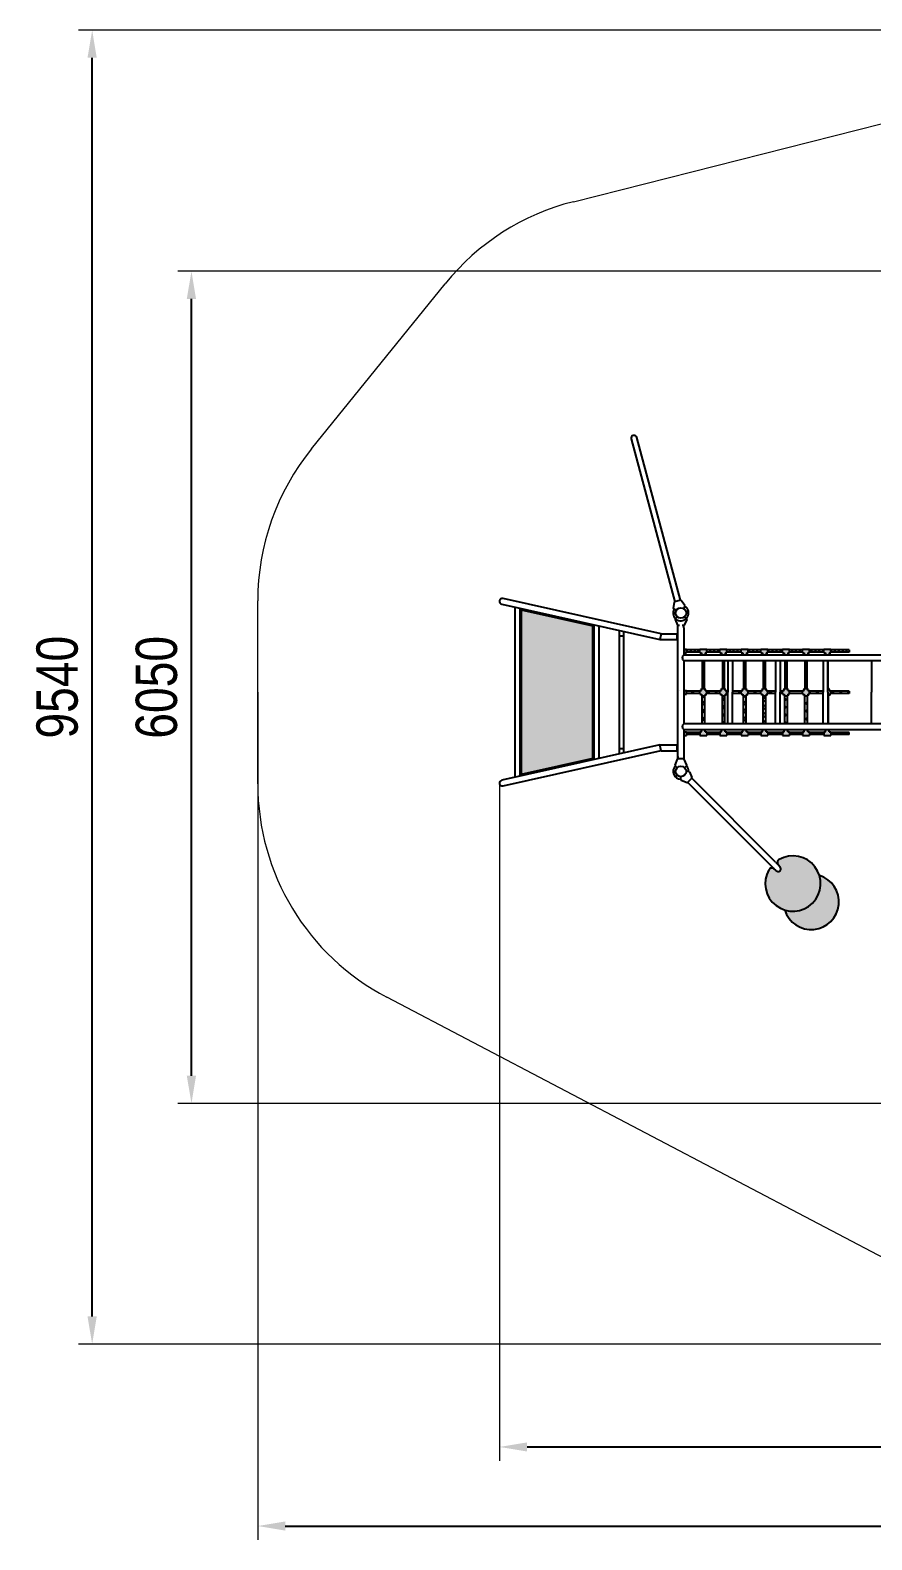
# Model space of a CAD drawing. Header units: millimetres. Extents: x -7566 to 6301, y -5860 to 5098.
# Drawn here: x -7566 to -1455, y -5860 to 5098 of the extents above; entities that cross this region are included whole.
import ezdxf

# ---------------------------------------------------------------- set-up
doc = ezdxf.new("R2010")
doc.units = ezdxf.units.MM
for name, color, linetype in [('DIKOM_ЗОНА', 80, 'Continuous'), ('DIKOM_ОБЪЕКТ', 7, 'Continuous'), ('DIKOM_РАЗМЕР_ЗОНА', 7, 'Continuous'), ('DIKOM_РАЗМЕР_ОБЪЕКТА', 7, 'Continuous')]:
    doc.layers.add(name, color=color, linetype=linetype)
doc.styles.add('style1', font='arial.ttf', dxfattribs={"width": 0.8})
doc.dimstyles.new('1-50', dxfattribs={"dimtxt": 300, "dimasz": 200, "dimexe": 100, "dimexo": 0, "dimgap": 100, "dimtad": 1, "dimdec": 0, "dimtxsty": 'style1', "dimcen": 0, "dimclrd": 7, "dimclre": 7, "dimadec": 1, "dimazin": 2, "dimtfac": 1, "dimtdec": 0, "dimtmove": 0, "dimatfit": 3, "dimfxl": 0, "dimlwd": 25, "dimlwe": 18, "dimarcsym": 0})

# ---------------------------------------------------------------- blocks, each defined once
blk = doc.blocks.new('*D0')
at = {"layer": 'Defpoints', "color": 0, "transparency": 16777216}
for p in [(-5914, 292), (6301, 1), (6301, -5760)]:
    blk.add_point(p, dxfattribs=at)
at = {"layer": 'DIKOM_РАЗМЕР_ЗОНА', "color": 7, "lineweight": 18, "transparency": 16777216}
for p, q in [((-5914, 292), (-5914, -5860)), ((6301, 1), (6301, -5860))]:
    blk.add_line(p, q, dxfattribs=at)
at = {"layer": 'DIKOM_РАЗМЕР_ЗОНА', "color": 7, "lineweight": 25, "transparency": 16777216}
blk.add_line((-5714, -5760), (6101, -5760), dxfattribs=at)
at = {"layer": 'DIKOM_РАЗМЕР_ЗОНА', "color": 7, "transparency": 16777216}
for points in [[(-5714, -5727), (-5714, -5793), (-5914, -5760)], [(6101, -5727), (6101, -5793), (6301, -5760)]]:
    blk.add_solid(points, dxfattribs=at)
at = {"layer": 'DIKOM_РАЗМЕР_ЗОНА', "color": 0, "transparency": 16777216, "insert": (193, -5507), "char_height": 300, "attachment_point": 5, "style": 'style1'}
blk.add_mtext('12215', dxfattribs=at)
blk = doc.blocks.new('*D1')
at = {"layer": 'Defpoints', "color": 0, "transparency": 16777216}
for p in [(-7116, 5098), (1509, 5098), (330, -4439)]:
    blk.add_point(p, dxfattribs=at)
at = {"layer": 'DIKOM_РАЗМЕР_ЗОНА', "color": 7, "lineweight": 18, "transparency": 16777216}
for p, q in [((1509, 5098), (-7216, 5098)), ((330, -4439), (-7216, -4439))]:
    blk.add_line(p, q, dxfattribs=at)
at = {"layer": 'DIKOM_РАЗМЕР_ЗОНА', "color": 7, "lineweight": 25, "transparency": 16777216}
blk.add_line((-7116, -4239), (-7116, 4898), dxfattribs=at)
at = {"layer": 'DIKOM_РАЗМЕР_ЗОНА', "color": 7, "transparency": 16777216}
for points in [[(-7150, 4898), (-7083, 4898), (-7116, 5098)], [(-7150, -4239), (-7083, -4239), (-7116, -4439)]]:
    blk.add_solid(points, dxfattribs=at)
at = {"layer": 'DIKOM_РАЗМЕР_ЗОНА', "color": 0, "transparency": 16777216, "insert": (-7369, 329), "char_height": 300, "attachment_point": 5, "rotation": 90, "style": 'style1'}
blk.add_mtext('9540', dxfattribs=at)
blk = doc.blocks.new('*D2')
at = {"layer": 'Defpoints', "color": 0, "transparency": 16777216}
for p in [(4551, 25), (-4158, -372), (4551, -5186)]:
    blk.add_point(p, dxfattribs=at)
at = {"layer": 'DIKOM_РАЗМЕР_ОБЪЕКТА', "color": 7, "lineweight": 18, "transparency": 16777216}
for p, q in [((4551, 25), (4551, -5286)), ((-4158, -372), (-4158, -5286))]:
    blk.add_line(p, q, dxfattribs=at)
at = {"layer": 'DIKOM_РАЗМЕР_ОБЪЕКТА', "color": 7, "lineweight": 25, "transparency": 16777216}
blk.add_line((-3958, -5186), (4351, -5186), dxfattribs=at)
at = {"layer": 'DIKOM_РАЗМЕР_ОБЪЕКТА', "color": 7, "transparency": 16777216}
for points in [[(-3958, -5153), (-3958, -5219), (-4158, -5186)], [(4351, -5153), (4351, -5219), (4551, -5186)]]:
    blk.add_solid(points, dxfattribs=at)
at = {"layer": 'DIKOM_РАЗМЕР_ОБЪЕКТА', "color": 0, "transparency": 16777216, "insert": (197, -4933), "char_height": 300, "attachment_point": 5, "style": 'style1'}
blk.add_mtext('8720', dxfattribs=at)
blk = doc.blocks.new('*D3')
at = {"layer": 'Defpoints', "color": 0, "transparency": 16777216}
for p in [(-6395, 3348), (1515, 3348), (271, -2692)]:
    blk.add_point(p, dxfattribs=at)
at = {"layer": 'DIKOM_РАЗМЕР_ОБЪЕКТА', "color": 7, "lineweight": 18, "transparency": 16777216}
for p, q in [((1515, 3348), (-6495, 3348)), ((271, -2692), (-6495, -2692))]:
    blk.add_line(p, q, dxfattribs=at)
at = {"layer": 'DIKOM_РАЗМЕР_ОБЪЕКТА', "color": 7, "lineweight": 25, "transparency": 16777216}
blk.add_line((-6395, -2492), (-6395, 3148), dxfattribs=at)
at = {"layer": 'DIKOM_РАЗМЕР_ОБЪЕКТА', "color": 7, "transparency": 16777216}
for points in [[(-6429, 3148), (-6362, 3148), (-6395, 3348)], [(-6429, -2492), (-6362, -2492), (-6395, -2692)]]:
    blk.add_solid(points, dxfattribs=at)
at = {"layer": 'DIKOM_РАЗМЕР_ОБЪЕКТА', "color": 0, "transparency": 16777216, "insert": (-6648, 328), "char_height": 300, "attachment_point": 5, "rotation": 90, "style": 'style1'}
blk.add_mtext('6050', dxfattribs=at)

msp = doc.modelspace()

# ---------------------------------------------------------------- hatches: boundary and pattern name
at = {"layer": 'DIKOM_ОБЪЕКТ'}
msp.add_hatch(color=256, dxfattribs=at).paths.add_polyline_path([(-3999.9, -305), (-3481.6, -189.2), (-3481.6, 774), (-3999.9, 889.7)])
h = msp.add_hatch(color=256, dxfattribs=at)
h.paths.add_polyline_path([(-2799.8, 584.4), (-2799.8, 605.4), (-2820.1, 605.4), (-2820.1, 579.4), (-2799.8, 579.4)])
h.paths.add_polyline_path([(-2665.4, 579.4), (-2653.4, 579.4), (-2653.4, 605.4), (-2665.4, 605.4), (-2691.4, 605.4), (-2703.4, 605.4), (-2703.4, 579.4), (-2691.4, 579.4), (-2691.4, 563.4), (-2665.4, 563.4)])
h.paths.add_polyline_path([(-2519.1, 605.4), (-2545.1, 605.4), (-2557.1, 605.4), (-2557.1, 579.4), (-2545.1, 579.4), (-2545.1, 563.4), (-2519.1, 563.4), (-2519.1, 579.4), (-2507.1, 579.4), (-2507.1, 605.4)])
h.paths.add_polyline_path([(-2403.4, 579.4), (-2391.4, 579.4), (-2391.4, 563.4), (-2365.4, 563.4), (-2365.4, 579.4), (-2353.4, 579.4), (-2353.4, 605.4), (-2365.4, 605.4), (-2391.4, 605.4), (-2403.4, 605.4)])
h.paths.add_polyline_path([(-2222.4, 605.4), (-2248.4, 605.4), (-2260.4, 605.4), (-2260.4, 579.4), (-2248.4, 579.4), (-2248.4, 563.4), (-2222.4, 563.4), (-2222.4, 579.4), (-2210.4, 579.4), (-2210.4, 605.4)])
h.paths.add_polyline_path([(-2065.4, 579.4), (-2053.4, 579.4), (-2053.4, 605.4), (-2065.4, 605.4), (-2091.4, 605.4), (-2103.4, 605.4), (-2103.4, 579.4), (-2091.4, 579.4), (-2091.4, 563.4), (-2065.4, 563.4)])
h.paths.add_polyline_path([(-1920.1, 579.4), (-1908.1, 579.4), (-1908.1, 605.4), (-1920.1, 605.4), (-1946.1, 605.4), (-1958.1, 605.4), (-1958.1, 579.4), (-1946.1, 579.4), (-1946.1, 563.4), (-1920.1, 563.4)])
h.paths.add_polyline_path([(-1765.4, 605.4), (-1791.4, 605.4), (-1803.4, 605.4), (-1803.4, 579.4), (-1791.4, 579.4), (-1791.4, 563.4), (-1765.4, 563.4), (-1765.4, 579.4), (-1753.4, 579.4), (-1753.4, 605.4)])
h.paths.add_polyline_path([(-1753.4, 305.4), (-1765.4, 305.4), (-1765.4, 319.4), (-1773.3, 319.4), (-1773.3, 292.4), (-1773.3, 265.4), (-1765.4, 265.4), (-1765.4, 279.4), (-1753.4, 279.4)])
h.paths.add_polyline_path([(-1946.1, 305.4), (-1958.1, 305.4), (-1958.1, 279.4), (-1946.1, 279.4), (-1946.1, 265.4), (-1920.1, 265.4), (-1920.1, 279.4), (-1908.1, 279.4), (-1908.1, 305.4), (-1920.1, 305.4), (-1920.1, 319.4), (-1946.1, 319.4)])
h.paths.add_polyline_path([(-2091.4, 319.4), (-2091.4, 305.4), (-2103.4, 305.4), (-2103.4, 279.4), (-2091.4, 279.4), (-2091.4, 265.4), (-2065.4, 265.4), (-2065.4, 279.4), (-2053.4, 279.4), (-2053.4, 305.4), (-2065.4, 305.4), (-2065.4, 319.4)])
h.paths.add_polyline_path([(-2222.4, 305.4), (-2222.4, 319.4), (-2248.4, 319.4), (-2248.4, 305.4), (-2260.4, 305.4), (-2260.4, 279.4), (-2248.4, 279.4), (-2248.4, 265.4), (-2222.4, 265.4), (-2222.4, 279.4), (-2210.4, 279.4), (-2210.4, 305.4)])
h.paths.add_polyline_path([(-2365.4, 305.4), (-2365.4, 319.4), (-2391.4, 319.4), (-2391.4, 305.4), (-2403.4, 305.4), (-2403.4, 279.4), (-2391.4, 279.4), (-2391.4, 265.4), (-2365.4, 265.4), (-2365.4, 279.4), (-2353.4, 279.4), (-2353.4, 305.4)])
h.paths.add_polyline_path([(-2545.1, 305.4), (-2557.1, 305.4), (-2557.1, 279.4), (-2545.1, 279.4), (-2545.1, 265.4), (-2519.1, 265.4), (-2519.1, 279.4), (-2507.1, 279.4), (-2507.1, 305.4), (-2519.1, 305.4), (-2519.1, 319.4), (-2545.1, 319.4)])
h.paths.add_polyline_path([(-2691.4, 305.4), (-2703.4, 305.4), (-2703.4, 279.4), (-2691.4, 279.4), (-2691.4, 265.4), (-2665.4, 265.4), (-2665.4, 279.4), (-2653.4, 279.4), (-2653.4, 305.4), (-2665.4, 305.4), (-2665.4, 319.4), (-2691.4, 319.4)])
h.paths.add_polyline_path([(-2799.8, 305.4), (-2820.1, 305.4), (-2820.1, 279.4), (-2799.8, 279.4)])
h.paths.add_polyline_path([(-2820.1, 5.4), (-2820.1, -20.6), (-2799.8, -20.6), (-2799.8, 5.4)])
h.paths.add_polyline_path([(-2691.4, 5.4), (-2703.4, 5.4), (-2703.4, -20.6), (-2691.4, -20.6), (-2665.4, -20.6), (-2653.4, -20.6), (-2653.4, 5.4), (-2665.4, 5.4), (-2665.4, 21.4), (-2691.4, 21.4)])
h.paths.add_polyline_path([(-2545.1, -20.6), (-2519.1, -20.6), (-2507.1, -20.6), (-2507.1, 5.4), (-2519.1, 5.4), (-2519.1, 21.4), (-2545.1, 21.4), (-2545.1, 5.4), (-2557.1, 5.4), (-2557.1, -20.6)])
h.paths.add_polyline_path([(-2391.4, -20.6), (-2365.4, -20.6), (-2353.4, -20.6), (-2353.4, 5.4), (-2365.4, 5.4), (-2365.4, 21.4), (-2391.4, 21.4), (-2391.4, 5.4), (-2403.4, 5.4), (-2403.4, -20.6)])
h.paths.add_polyline_path([(-2248.4, 21.4), (-2248.4, 5.4), (-2260.4, 5.4), (-2260.4, -20.6), (-2248.4, -20.6), (-2222.4, -20.6), (-2210.4, -20.6), (-2210.4, 5.4), (-2222.4, 5.4), (-2222.4, 21.4)])
h.paths.add_polyline_path([(-2065.4, 5.4), (-2065.4, 21.4), (-2091.4, 21.4), (-2091.4, 5.4), (-2103.4, 5.4), (-2103.4, -20.6), (-2091.4, -20.6), (-2065.4, -20.6), (-2053.4, -20.6), (-2053.4, 5.4)])
h.paths.add_polyline_path([(-1946.1, -20.6), (-1920.1, -20.6), (-1908.1, -20.6), (-1908.1, 5.4), (-1920.1, 5.4), (-1920.1, 21.4), (-1946.1, 21.4), (-1946.1, 5.4), (-1958.1, 5.4), (-1958.1, -20.6)])
h.paths.add_polyline_path([(-1765.4, 5.4), (-1765.4, 21.4), (-1791.4, 21.4), (-1791.4, 5.4), (-1803.4, 5.4), (-1803.4, -20.6), (-1791.4, -20.6), (-1765.4, -20.6), (-1753.4, -20.6), (-1753.4, 5.4)])
h = msp.add_hatch(dxfattribs=at)
h.set_pattern_fill('', color=256, scale=20, angle=45, style=0, pattern_type=0)
h.set_pattern_definition([(45, (-8496.904, -6010.52), (-28.28427, 28.28427), []), (135, (-8496.904, -6010.52), (-28.28427, -28.28427), [])])
h.paths.add_polyline_path([(-2799.8, 584.4), (-2703.4, 584.4), (-2703.4, 600.4), (-2799.8, 600.4)])
h.paths.add_polyline_path([(-2653.4, 584.4), (-2557.1, 584.4), (-2557.1, 600.4), (-2653.4, 600.4)])
h.paths.add_polyline_path([(-2507.1, 584.4), (-2403.4, 584.4), (-2403.4, 600.4), (-2507.1, 600.4)])
h.paths.add_polyline_path([(-2353.4, 584.4), (-2260.4, 584.4), (-2260.4, 600.4), (-2353.4, 600.4)])
h.paths.add_polyline_path([(-2103.4, 600.4), (-2210.4, 600.4), (-2210.4, 584.4), (-2103.4, 584.4)])
h.paths.add_polyline_path([(-2053.4, 584.4), (-1958.1, 584.4), (-1958.1, 600.4), (-2053.4, 600.4)])
h.paths.add_polyline_path([(-1803.4, 600.4), (-1908.1, 600.4), (-1908.1, 584.4), (-1803.4, 584.4)])
h.paths.add_polyline_path([(-1620.1, 600.4), (-1753.4, 600.4), (-1753.4, 584.4), (-1620.1, 584.4)])
h.paths.add_polyline_path([(-1925.1, 319.4), (-1925.1, 521.4), (-1941.1, 521.4), (-1941.1, 319.4)])
h.paths.add_polyline_path([(-1941.1, 265.4), (-1941.1, 63.4), (-1925.1, 63.4), (-1925.1, 265.4)])
h.paths.add_polyline_path([(-1908.1, 284.4), (-1806.8, 284.4), (-1806.8, 292.4), (-1806.8, 300.4), (-1908.1, 300.4)])
h.paths.add_polyline_path([(-1753.4, 284.4), (-1620.1, 284.4), (-1620.1, 300.4), (-1753.4, 300.4)])
h.paths.add_polyline_path([(-1803.4, 0.4), (-1908.1, 0.4), (-1908.1, -15.6), (-1803.4, -15.6)])
h.paths.add_polyline_path([(-1620.1, 0.4), (-1753.4, 0.4), (-1753.4, -15.6), (-1620.1, -15.6)])
h.paths.add_polyline_path([(-2053.4, -15.6), (-1958.1, -15.6), (-1958.1, 0.4), (-2053.4, 0.4)])
h.paths.add_polyline_path([(-2210.4, -15.6), (-2103.4, -15.6), (-2103.4, 0.4), (-2210.4, 0.4)])
h.paths.add_polyline_path([(-2070.4, 63.4), (-2070.4, 265.4), (-2086.4, 265.4), (-2086.4, 63.4)])
h.paths.add_polyline_path([(-2227.4, 63.4), (-2227.4, 265.4), (-2243.4, 265.4), (-2243.4, 63.4)])
h.paths.add_polyline_path([(-2353.4, -15.6), (-2260.4, -15.6), (-2260.4, 0.4), (-2353.4, 0.4)])
h.paths.add_polyline_path([(-2260.4, 300.4), (-2353.4, 300.4), (-2353.4, 284.4), (-2260.4, 284.4)])
h.paths.add_polyline_path([(-2210.4, 284.4), (-2154.5, 284.4), (-2154.5, 292.4), (-2154.5, 300.4), (-2210.4, 300.4)])
h.paths.add_polyline_path([(-2103.4, 300.4), (-2121, 300.4), (-2121, 292.4), (-2121, 284.4), (-2103.4, 284.4)])
h.paths.add_polyline_path([(-2070.4, 319.4), (-2070.4, 521.4), (-2086.4, 521.4), (-2086.4, 319.4)])
h.paths.add_polyline_path([(-2227.4, 319.4), (-2227.4, 521.4), (-2243.4, 521.4), (-2243.4, 319.4)])
h.paths.add_polyline_path([(-2386.4, 521.4), (-2386.4, 319.4), (-2370.4, 319.4), (-2370.4, 521.4)])
h.paths.add_polyline_path([(-2370.4, 63.4), (-2370.4, 265.4), (-2386.4, 265.4), (-2386.4, 63.4)])
h.paths.add_polyline_path([(-2540.1, 265.4), (-2540.1, 63.4), (-2524.1, 63.4), (-2524.1, 265.4)])
h.paths.add_polyline_path([(-2524.1, 319.4), (-2524.1, 521.4), (-2540.1, 521.4), (-2540.1, 319.4)])
h.paths.add_polyline_path([(-2403.4, 300.4), (-2466.4, 300.4), (-2466.4, 292.4), (-2466.4, 284.4), (-2403.4, 284.4)])
h.paths.add_polyline_path([(-2653.4, 284.4), (-2557.1, 284.4), (-2557.1, 300.4), (-2653.4, 300.4)])
h.paths.add_polyline_path([(-2686.4, 521.4), (-2686.4, 319.4), (-2670.4, 319.4), (-2670.4, 521.4)])
h.paths.add_polyline_path([(-2703.4, 300.4), (-2799.8, 300.4), (-2799.8, 284.4), (-2703.4, 284.4)])
h.paths.add_polyline_path([(-2703.4, 0.4), (-2799.8, 0.4), (-2799.8, -15.6), (-2703.4, -15.6)])
h.paths.add_polyline_path([(-2686.4, 265.4), (-2686.4, 63.4), (-2670.4, 63.4), (-2670.4, 265.4)])
h.paths.add_polyline_path([(-2557.1, 0.4), (-2653.4, 0.4), (-2653.4, -15.6), (-2557.1, -15.6)])
h.paths.add_polyline_path([(-2507.1, -15.6), (-2403.4, -15.6), (-2403.4, 0.4), (-2507.1, 0.4)])
h = msp.add_hatch(color=256, dxfattribs=at)
h.paths.add_polyline_path([(-1835.2, -1037), (-1841.2, -1020.1), (-1848.8, -1003.8), (-1857.7, -988.3), (-1868, -973.6), (-1879.5, -959.8), (-1892.3, -947.2), (-1906.1, -935.8), (-1920.9, -925.6), (-1936.5, -916.8), (-1952.8, -909.4), (-1969.8, -903.5), (-1987.2, -899.1), (-2004.9, -896.3), (-2022.8, -895.1), (-2040.7, -895.5), (-2058.6, -897.4), (-2076.1, -901), (-2093.3, -906.1), (-2110, -912.7), (-2126, -920.8), (-2127.7, -921.7), (-2132.7, -925.6), (-2136.7, -930.5), (-2139.2, -936.3), (-2140.2, -942.5), (-2139.7, -948.8), (-2137.6, -954.7), (-2134, -960), (-2132.9, -961.1), (-2123.9, -970.1), (-2123.9, -970.1), (-2119.6, -975.4), (-2116.6, -981.4), (-2115, -987.6), (-2115.1, -993.6), (-2116.7, -999), (-2119.8, -1003.5), (-2124.2, -1006.8), (-2129.6, -1008.6), (-2135.6, -1008.8), (-2141.7, -1007.4), (-2147.7, -1004.5), (-2153.1, -1000.3), (-2153.5, -999.9), (-2162.6, -990.8), (-2167.6, -986.9), (-2173.4, -984.4), (-2179.7, -983.5), (-2185.9, -984.1), (-2191.9, -986.3), (-2197.1, -989.9), (-2201.2, -994.7), (-2202, -996), (-2210.2, -1012), (-2217, -1028.6), (-2222.3, -1045.7), (-2226, -1063.3), (-2228.2, -1081.1), (-2228.7, -1099), (-2227.7, -1116.9), (-2225, -1134.7), (-2220.8, -1152.1), (-2215.1, -1169.1), (-2207.8, -1185.5), (-2199.2, -1201.2), (-2189.1, -1216.1), (-2177.8, -1230), (-2165.3, -1242.9), (-2151.7, -1254.6), (-2137.1, -1265), (-2121.7, -1274.1), (-2105.4, -1281.8), (-2088.6, -1288), (-2071.3, -1292.7), (-2053.6, -1295.8), (-2035.8, -1297.3), (-2017.8, -1297.2), (-2000, -1295.6), (-1982.3, -1292.3), (-1965, -1287.5), (-1948.2, -1281.2), (-1932.1, -1273.4), (-1916.7, -1264.2), (-1902.2, -1253.7), (-1888.6, -1241.9), (-1876.2, -1228.9), (-1865, -1214.9), (-1855.1, -1200), (-1846.5, -1184.2), (-1839.4, -1167.8), (-1833.8, -1150.7), (-1829.7, -1133.3), (-1827.2, -1115.5), (-1826.3, -1097.6), (-1826.9, -1079.7), (-1829.2, -1061.9), (-1833.1, -1044.3)])
h.paths.add_polyline_path([(-1835.2, -1037), (-1830.7, -1054.3), (-1827.7, -1072), (-1826.4, -1089.9), (-1826.6, -1107.9), (-1828.4, -1125.7), (-1831.8, -1143.3), (-1836.8, -1160.6), (-1843.3, -1177.3), (-1851.2, -1193.4), (-1860.6, -1208.7), (-1871.3, -1223.1), (-1883.2, -1236.5), (-1896.3, -1248.8), (-1910.4, -1259.9), (-1925.4, -1269.7), (-1941.2, -1278.1), (-1957.8, -1285), (-1974.9, -1290.5), (-1992.4, -1294.4), (-2010.2, -1296.7), (-2028.1, -1297.5), (-2046, -1296.6), (-2063.8, -1294.2), (-2081.3, -1290.2), (-2086.8, -1288.6), (-2080.7, -1305.4), (-2073.2, -1321.7), (-2064.3, -1337.3), (-2054, -1352), (-2042.4, -1365.7), (-2029.7, -1378.3), (-2015.9, -1389.8), (-2001.1, -1399.9), (-1985.5, -1408.8), (-1969.1, -1416.2), (-1952.2, -1422.1), (-1934.8, -1426.4), (-1917.1, -1429.2), (-1899.2, -1430.5), (-1881.2, -1430.1), (-1863.4, -1428.1), (-1845.8, -1424.6), (-1828.6, -1419.4), (-1811.9, -1412.8), (-1795.9, -1404.7), (-1780.7, -1395.3), (-1766.4, -1384.5), (-1753, -1372.5), (-1740.9, -1359.3), (-1729.9, -1345.1), (-1720.2, -1330), (-1712, -1314.1), (-1705.1, -1297.5), (-1699.8, -1280.3), (-1696, -1262.8), (-1693.8, -1245), (-1693.2, -1227.1), (-1694.2, -1209.2), (-1696.8, -1191.4), (-1701, -1174), (-1706.7, -1157), (-1713.9, -1140.5), (-1722.5, -1124.8), (-1732.5, -1109.9), (-1743.7, -1095.9), (-1756.2, -1083), (-1769.8, -1071.3), (-1784.4, -1060.8), (-1799.8, -1051.7), (-1816, -1044), (-1832.8, -1037.7)])

# ---------------------------------------------------------------- linework, layer by layer
at = {"layer": 'DIKOM_ЗОНА', "color": 3, "lineweight": 15}
for p, q in [((-3621.8, 3853.1), (1085.4, 5044.6)), ((-5524, 2058.2), (-4552.4, 3258)), ((-5914, -372.1), (-5914, 956.8)), ((-558.3, -4240.6), (-4977.2, -1921.7))]:
    msp.add_line(p, q, dxfattribs=at)
for centre, start, end in [((-3192.4, 2156.6), 104.20368, 140.99885), ((-4164, 956.8), 140.99885, 180), ((-4164, -372.1), 180, 242.31092)]:
    msp.add_arc(centre, 1750, start, end, dxfattribs=at)
at = {"layer": 'DIKOM_ОБЪЕКТ'}
for p, q in [((-3201.4, 2130.9), (-2884.9, 949.8)), ((-2844.4, 960.7), (-3160.8, 2141.8)), ((-4141.8, 931.7), (-2994.2, 675.3)), ((-2985, 716.3), (-4132.6, 972.6)), ((-4043.4, -325), (-4043.4, 909.7)), ((-4009.9, 902.2), (-4009.9, -317.5)), ((-3999.9, 889.7), (-3999.9, -305)), ((-3999.9, 889.7), (-3481.6, 774)), ((-2893.9, 900.7), (-2888.2, 946.4)), ((-2892, 896.7), (-2874, 886.4)), ((-2844.1, 960.8), (-2885.2, 949.7)), ((-2812, 922.6), (-2839.8, 959.3)), ((-2811.7, 918.2), (-2822.1, 900.3)), ((-2786.5, 882), (-2804.4, 877.2)), ((-3481.6, -189.2), (-3481.6, 774)), ((-3471.6, -197.2), (-3471.6, 782)), ((-3438.1, 774.5), (-3438.1, -189.8)), ((-2879.1, 867.4), (-2897.6, 867.4)), ((-2883.6, 821.5), (-2866.2, 778.9)), ((-2882.7, 825.9), (-2868, 840.5)), ((-2851.1, 776.4), (-2862.5, 776.4)), ((-2862.1, -191.7), (-2862.1, 776.4)), ((-2819.9, 776.3), (-2831.1, 776.4)), ((-2820.1, 759.4), (-2820.1, 776.3)), ((-2798.7, 821.4), (-2816.2, 778.8)), ((-2799.6, 825.8), (-2814.3, 840.5)), ((-2784.6, 867.3), (-2803.1, 867.3)), ((-3288.5, 741.1), (-3288.5, -156.4)), ((-3288.5, 702.9), (-3255, 702.9)), ((-3255, -148.9), (-3255, 733.6)), ((-2984.9, 716.8), (-2994.3, 674.8)), ((-2994.3, 674.8), (-2867.1, 674.8)), ((-2984.9, 716.8), (-2867.1, 716.8)), ((-2932.1, 716.8), (-2867.1, 716.8)), ((-2932.1, 674.8), (-2867.1, 674.8)), ((-2867.1, 716.8), (-2867.1, 674.8)), ((-2867.1, 712.6), (-2862.1, 712.6)), ((-2867.1, 679.1), (-2867.1, 712.6)), ((-2867.1, 679.1), (-2862.1, 679.1)), ((-2820.1, 759.4), (-2820.1, 563.4)), ((-2820.1, 605.4), (-2799.8, 605.4)), ((-2820.1, 579.4), (-2799.8, 579.4)), ((-2820.1, 563.4), (-1091.1, 563.4)), ((-2799.8, 579.4), (-2799.8, 605.4)), ((-2703.4, 600.4), (-2799.8, 600.4)), ((-2703.4, 584.4), (-2799.8, 584.4)), ((-2703.4, 579.4), (-2703.4, 605.4)), ((-2703.4, 605.4), (-2653.4, 605.4)), ((-2703.4, 579.4), (-2691.4, 579.4)), ((-2691.4, 605.4), (-2665.4, 605.4)), ((-2691.4, 579.4), (-2691.4, 563.4)), ((-2665.4, 579.4), (-2665.4, 563.4)), ((-2665.4, 579.4), (-2653.4, 579.4)), ((-2653.4, 579.4), (-2653.4, 605.4)), ((-2557.1, 600.4), (-2653.4, 600.4)), ((-2557.1, 584.4), (-2653.4, 584.4)), ((-2557.1, 579.4), (-2557.1, 605.4)), ((-2557.1, 605.4), (-2507.1, 605.4)), ((-2557.1, 579.4), (-2545.1, 579.4)), ((-2545.1, 605.4), (-2519.1, 605.4)), ((-2545.1, 579.4), (-2545.1, 563.4)), ((-2519.1, 579.4), (-2519.1, 563.4)), ((-2519.1, 579.4), (-2507.1, 579.4)), ((-2507.1, 579.4), (-2507.1, 605.4)), ((-2403.4, 600.4), (-2507.1, 600.4)), ((-2403.4, 584.4), (-2507.1, 584.4)), ((-2403.4, 579.4), (-2403.4, 605.4)), ((-2403.4, 605.4), (-2353.4, 605.4)), ((-2403.4, 579.4), (-2391.4, 579.4)), ((-2391.4, 605.4), (-2365.4, 605.4)), ((-2391.4, 579.4), (-2391.4, 563.4)), ((-2365.4, 579.4), (-2365.4, 563.4)), ((-2365.4, 579.4), (-2353.4, 579.4)), ((-2353.4, 579.4), (-2353.4, 605.4)), ((-2260.4, 600.4), (-2353.4, 600.4)), ((-2260.4, 584.4), (-2353.4, 584.4)), ((-2260.4, 579.4), (-2260.4, 605.4)), ((-2260.4, 605.4), (-2210.4, 605.4)), ((-2260.4, 579.4), (-2248.4, 579.4)), ((-2248.4, 605.4), (-2222.4, 605.4)), ((-2248.4, 579.4), (-2248.4, 563.4)), ((-2222.4, 579.4), (-2222.4, 563.4)), ((-2222.4, 579.4), (-2210.4, 579.4)), ((-2210.4, 579.4), (-2210.4, 605.4)), ((-2103.4, 600.4), (-2210.4, 600.4)), ((-2103.4, 584.4), (-2210.4, 584.4)), ((-2103.4, 579.4), (-2103.4, 605.4)), ((-2103.4, 605.4), (-2053.4, 605.4)), ((-2103.4, 579.4), (-2091.4, 579.4)), ((-2091.4, 605.4), (-2065.4, 605.4)), ((-2091.4, 579.4), (-2091.4, 563.4)), ((-2065.4, 579.4), (-2065.4, 563.4)), ((-2065.4, 579.4), (-2053.4, 579.4)), ((-2053.4, 579.4), (-2053.4, 605.4)), ((-1958.1, 600.4), (-2053.4, 600.4)), ((-1958.1, 584.4), (-2053.4, 584.4)), ((-1958.1, 579.4), (-1958.1, 605.4)), ((-1958.1, 605.4), (-1908.1, 605.4)), ((-1958.1, 579.4), (-1946.1, 579.4)), ((-1946.1, 605.4), (-1920.1, 605.4)), ((-1946.1, 579.4), (-1946.1, 563.4)), ((-1920.1, 579.4), (-1920.1, 563.4)), ((-1920.1, 579.4), (-1908.1, 579.4)), ((-1908.1, 579.4), (-1908.1, 605.4)), ((-1803.4, 600.4), (-1908.1, 600.4)), ((-1803.4, 584.4), (-1908.1, 584.4)), ((-1803.4, 579.4), (-1803.4, 605.4)), ((-1803.4, 605.4), (-1753.4, 605.4)), ((-1803.4, 579.4), (-1791.4, 579.4)), ((-1791.4, 605.4), (-1765.4, 605.4)), ((-1791.4, 579.4), (-1791.4, 563.4)), ((-1765.4, 579.4), (-1765.4, 563.4)), ((-1765.4, 579.4), (-1753.4, 579.4)), ((-1753.4, 579.4), (-1753.4, 605.4)), ((-1620.1, 600.4), (-1753.4, 600.4)), ((-1620.1, 584.4), (-1753.4, 584.4)), ((-1620.1, 600.4), (-1620.1, 584.4)), ((-1091.1, 521.4), (-2820.1, 521.4)), ((-2820.1, 521.4), (-2820.1, 63.4)), ((-2686.4, 521.4), (-2686.4, 319.4)), ((-2670.4, 319.4), (-2670.4, 521.4)), ((-2540.1, 521.4), (-2540.1, 319.4)), ((-2524.1, 319.4), (-2524.1, 521.4)), ((-2499.9, 521.4), (-2499.9, 292.4)), ((-2466.4, 521.4), (-2466.4, 292.4)), ((-2386.4, 521.4), (-2386.4, 319.4)), ((-2370.4, 319.4), (-2370.4, 521.4)), ((-2243.4, 521.4), (-2243.4, 319.4)), ((-2227.4, 319.4), (-2227.4, 521.4)), ((-2154.5, 521.4), (-2154.5, 292.4)), ((-2121, 521.4), (-2121, 292.4)), ((-2086.4, 521.4), (-2086.4, 319.4)), ((-2070.4, 319.4), (-2070.4, 521.4)), ((-1941.1, 521.4), (-1941.1, 319.4)), ((-1925.1, 319.4), (-1925.1, 521.4)), ((-1806.8, 521.4), (-1806.8, 292.4)), ((-1773.3, 292.4), (-1773.3, 521.4)), ((-1770.4, 319.4), (-1770.4, 521.4)), ((-1457.7, 521.4), (-1457.7, 292.4)), ((-2850.6, 305.4), (-2851.1, 305.4)), ((-2820.1, 305.4), (-2799.8, 305.4)), ((-2820.1, 279.4), (-2799.8, 279.4)), ((-2799.8, 279.4), (-2799.8, 305.4)), ((-2703.4, 300.4), (-2799.8, 300.4)), ((-2703.4, 284.4), (-2799.8, 284.4)), ((-2703.4, 279.4), (-2703.4, 305.4)), ((-2703.4, 305.4), (-2691.4, 305.4)), ((-2703.4, 279.4), (-2691.4, 279.4)), ((-2691.4, 305.4), (-2691.4, 319.4)), ((-2691.4, 319.4), (-2665.4, 319.4)), ((-2691.4, 279.4), (-2691.4, 265.4)), ((-2691.4, 265.4), (-2665.4, 265.4)), ((-2686.4, 63.4), (-2686.4, 265.4)), ((-2670.4, 265.4), (-2670.4, 63.4)), ((-2665.4, 305.4), (-2665.4, 319.4)), ((-2665.4, 305.4), (-2653.4, 305.4)), ((-2665.4, 279.4), (-2665.4, 265.4)), ((-2665.4, 279.4), (-2653.4, 279.4)), ((-2653.4, 279.4), (-2653.4, 305.4)), ((-2557.1, 300.4), (-2653.4, 300.4)), ((-2557.1, 284.4), (-2653.4, 284.4)), ((-2557.1, 279.4), (-2557.1, 305.4)), ((-2557.1, 305.4), (-2545.1, 305.4)), ((-2557.1, 279.4), (-2545.1, 279.4)), ((-2545.1, 305.4), (-2545.1, 319.4)), ((-2545.1, 319.4), (-2519.1, 319.4)), ((-2545.1, 279.4), (-2545.1, 265.4)), ((-2545.1, 265.4), (-2519.1, 265.4)), ((-2540.1, 63.4), (-2540.1, 265.4)), ((-2524.1, 265.4), (-2524.1, 63.4)), ((-2519.1, 305.4), (-2519.1, 319.4)), ((-2519.1, 305.4), (-2507.1, 305.4)), ((-2519.1, 279.4), (-2519.1, 265.4)), ((-2519.1, 279.4), (-2507.1, 279.4)), ((-2507.1, 279.4), (-2507.1, 305.4)), ((-2499.9, 300.4), (-2507.1, 300.4)), ((-2499.9, 284.4), (-2507.1, 284.4)), ((-2499.9, 63.4), (-2499.9, 292.4)), ((-2403.4, 300.4), (-2466.4, 300.4)), ((-2466.4, 63.4), (-2466.4, 292.4)), ((-2403.4, 284.4), (-2466.4, 284.4)), ((-2403.4, 279.4), (-2403.4, 305.4)), ((-2403.4, 305.4), (-2391.4, 305.4)), ((-2403.4, 279.4), (-2391.4, 279.4)), ((-2391.4, 305.4), (-2391.4, 319.4)), ((-2391.4, 319.4), (-2365.4, 319.4)), ((-2391.4, 279.4), (-2391.4, 265.4)), ((-2391.4, 265.4), (-2365.4, 265.4)), ((-2386.4, 63.4), (-2386.4, 265.4)), ((-2370.4, 265.4), (-2370.4, 63.4)), ((-2365.4, 305.4), (-2365.4, 319.4)), ((-2365.4, 305.4), (-2353.4, 305.4)), ((-2365.4, 279.4), (-2365.4, 265.4)), ((-2365.4, 279.4), (-2353.4, 279.4)), ((-2353.4, 279.4), (-2353.4, 305.4)), ((-2260.4, 300.4), (-2353.4, 300.4)), ((-2260.4, 284.4), (-2353.4, 284.4)), ((-2260.4, 279.4), (-2260.4, 305.4)), ((-2260.4, 305.4), (-2248.4, 305.4)), ((-2260.4, 279.4), (-2248.4, 279.4)), ((-2248.4, 305.4), (-2248.4, 319.4)), ((-2248.4, 319.4), (-2222.4, 319.4)), ((-2248.4, 279.4), (-2248.4, 265.4)), ((-2248.4, 265.4), (-2222.4, 265.4)), ((-2243.4, 63.4), (-2243.4, 265.4)), ((-2227.4, 265.4), (-2227.4, 63.4)), ((-2222.4, 305.4), (-2222.4, 319.4)), ((-2222.4, 305.4), (-2210.4, 305.4)), ((-2222.4, 279.4), (-2222.4, 265.4)), ((-2222.4, 279.4), (-2210.4, 279.4)), ((-2210.4, 279.4), (-2210.4, 305.4)), ((-2154.5, 300.4), (-2210.4, 300.4)), ((-2154.5, 284.4), (-2210.4, 284.4)), ((-2154.5, 63.4), (-2154.5, 292.4)), ((-2103.4, 300.4), (-2121, 300.4)), ((-2121, 63.4), (-2121, 292.4)), ((-2103.4, 284.4), (-2121, 284.4)), ((-2103.4, 279.4), (-2103.4, 305.4)), ((-2103.4, 305.4), (-2091.4, 305.4)), ((-2103.4, 279.4), (-2091.4, 279.4)), ((-2091.4, 305.4), (-2091.4, 319.4)), ((-2091.4, 319.4), (-2065.4, 319.4)), ((-2091.4, 279.4), (-2091.4, 265.4)), ((-2091.4, 265.4), (-2065.4, 265.4)), ((-2086.4, 63.4), (-2086.4, 265.4)), ((-2070.4, 265.4), (-2070.4, 63.4)), ((-2065.4, 305.4), (-2065.4, 319.4)), ((-2065.4, 305.4), (-2053.4, 305.4)), ((-2065.4, 279.4), (-2065.4, 265.4)), ((-2065.4, 279.4), (-2053.4, 279.4)), ((-2053.4, 279.4), (-2053.4, 305.4)), ((-1958.1, 300.4), (-2053.4, 300.4)), ((-1958.1, 284.4), (-2053.4, 284.4)), ((-1958.1, 279.4), (-1958.1, 305.4)), ((-1958.1, 305.4), (-1946.1, 305.4)), ((-1958.1, 279.4), (-1946.1, 279.4)), ((-1946.1, 305.4), (-1946.1, 319.4)), ((-1946.1, 319.4), (-1920.1, 319.4)), ((-1946.1, 279.4), (-1946.1, 265.4)), ((-1946.1, 265.4), (-1920.1, 265.4)), ((-1941.1, 63.4), (-1941.1, 265.4)), ((-1925.1, 265.4), (-1925.1, 63.4)), ((-1920.1, 305.4), (-1920.1, 319.4)), ((-1920.1, 305.4), (-1908.1, 305.4)), ((-1920.1, 279.4), (-1920.1, 265.4)), ((-1920.1, 279.4), (-1908.1, 279.4)), ((-1908.1, 279.4), (-1908.1, 305.4)), ((-1806.8, 300.4), (-1908.1, 300.4)), ((-1806.8, 284.4), (-1908.1, 284.4)), ((-1806.8, 63.4), (-1806.8, 292.4)), ((-1773.3, 319.4), (-1765.4, 319.4)), ((-1773.3, 292.4), (-1773.3, 63.4)), ((-1773.3, 265.4), (-1765.4, 265.4)), ((-1770.4, 265.4), (-1770.4, 63.4)), ((-1765.4, 305.4), (-1765.4, 319.4)), ((-1765.4, 305.4), (-1753.4, 305.4)), ((-1765.4, 279.4), (-1765.4, 265.4)), ((-1765.4, 279.4), (-1753.4, 279.4)), ((-1753.4, 279.4), (-1753.4, 305.4)), ((-1620.1, 300.4), (-1753.4, 300.4)), ((-1620.1, 284.4), (-1753.4, 284.4)), ((-1620.1, 300.4), (-1620.1, 284.4)), ((-1457.7, 63.4), (-1457.7, 292.4)), ((-1091.1, 63.4), (-2820.1, 63.4)), ((-2820.1, 21.4), (-1091.1, 21.4)), ((-2820.1, 21.4), (-2820.1, -174.6)), ((-2820.1, 5.4), (-2799.8, 5.4)), ((-2799.8, 5.4), (-2799.8, -20.6)), ((-2703.4, 0.4), (-2799.8, 0.4)), ((-2703.4, 5.4), (-2703.4, -20.6)), ((-2703.4, 5.4), (-2691.4, 5.4)), ((-2691.4, 5.4), (-2691.4, 21.4)), ((-2665.4, 5.4), (-2665.4, 21.4)), ((-2665.4, 5.4), (-2653.4, 5.4)), ((-2653.4, 5.4), (-2653.4, -20.6)), ((-2557.1, 0.4), (-2653.4, 0.4)), ((-2557.1, 5.4), (-2557.1, -20.6)), ((-2557.1, 5.4), (-2545.1, 5.4)), ((-2545.1, 5.4), (-2545.1, 21.4)), ((-2519.1, 5.4), (-2519.1, 21.4)), ((-2519.1, 5.4), (-2507.1, 5.4)), ((-2507.1, 5.4), (-2507.1, -20.6)), ((-2403.4, 0.4), (-2507.1, 0.4)), ((-2403.4, 5.4), (-2403.4, -20.6)), ((-2403.4, 5.4), (-2391.4, 5.4)), ((-2391.4, 5.4), (-2391.4, 21.4)), ((-2365.4, 5.4), (-2365.4, 21.4)), ((-2365.4, 5.4), (-2353.4, 5.4)), ((-2353.4, 5.4), (-2353.4, -20.6)), ((-2260.4, 0.4), (-2353.4, 0.4)), ((-2260.4, 5.4), (-2260.4, -20.6)), ((-2260.4, 5.4), (-2248.4, 5.4)), ((-2248.4, 5.4), (-2248.4, 21.4)), ((-2222.4, 5.4), (-2222.4, 21.4)), ((-2222.4, 5.4), (-2210.4, 5.4)), ((-2210.4, 5.4), (-2210.4, -20.6)), ((-2103.4, 0.4), (-2210.4, 0.4)), ((-2103.4, 5.4), (-2103.4, -20.6)), ((-2103.4, 5.4), (-2091.4, 5.4)), ((-2091.4, 5.4), (-2091.4, 21.4)), ((-2065.4, 5.4), (-2065.4, 21.4)), ((-2065.4, 5.4), (-2053.4, 5.4)), ((-2053.4, 5.4), (-2053.4, -20.6)), ((-1958.1, 0.4), (-2053.4, 0.4)), ((-1958.1, 5.4), (-1958.1, -20.6)), ((-1958.1, 5.4), (-1946.1, 5.4)), ((-1946.1, 5.4), (-1946.1, 21.4)), ((-1920.1, 5.4), (-1920.1, 21.4)), ((-1920.1, 5.4), (-1908.1, 5.4)), ((-1908.1, 5.4), (-1908.1, -20.6)), ((-1803.4, 0.4), (-1908.1, 0.4)), ((-1803.4, 5.4), (-1803.4, -20.6)), ((-1803.4, 5.4), (-1791.4, 5.4)), ((-1791.4, 5.4), (-1791.4, 21.4)), ((-1765.4, 5.4), (-1765.4, 21.4)), ((-1765.4, 5.4), (-1753.4, 5.4)), ((-1753.4, 5.4), (-1753.4, -20.6)), ((-1620.1, 0.4), (-1753.4, 0.4)), ((-1620.1, -15.6), (-1620.1, 0.4)), ((-2994.2, -90.6), (-4141.8, -346.9)), ((-2984.9, -132.1), (-2994.3, -90.1)), ((-2994.3, -90.1), (-2867.1, -90.1)), ((-2932.1, -90.1), (-2867.1, -90.1)), ((-2867.1, -132.1), (-2867.1, -90.1)), ((-2867.1, -94.4), (-2862.1, -94.4)), ((-2867.1, -94.4), (-2867.1, -127.9)), ((-2820.1, -20.6), (-2799.8, -20.6)), ((-2703.4, -15.6), (-2799.8, -15.6)), ((-2703.4, -20.6), (-2653.4, -20.6)), ((-2691.4, -20.6), (-2665.4, -20.6)), ((-2557.1, -15.6), (-2653.4, -15.6)), ((-2557.1, -20.6), (-2507.1, -20.6)), ((-2545.1, -20.6), (-2519.1, -20.6)), ((-2403.4, -15.6), (-2507.1, -15.6)), ((-2403.4, -20.6), (-2353.4, -20.6)), ((-2391.4, -20.6), (-2365.4, -20.6)), ((-2260.4, -15.6), (-2353.4, -15.6)), ((-2260.4, -20.6), (-2210.4, -20.6)), ((-2248.4, -20.6), (-2222.4, -20.6)), ((-2103.4, -15.6), (-2210.4, -15.6)), ((-2103.4, -20.6), (-2053.4, -20.6)), ((-2091.4, -20.6), (-2065.4, -20.6)), ((-1958.1, -15.6), (-2053.4, -15.6)), ((-1958.1, -20.6), (-1908.1, -20.6)), ((-1946.1, -20.6), (-1920.1, -20.6)), ((-1803.4, -15.6), (-1908.1, -15.6)), ((-1803.4, -20.6), (-1753.4, -20.6)), ((-1791.4, -20.6), (-1765.4, -20.6)), ((-1620.1, -15.6), (-1753.4, -15.6)), ((-4132.6, -387.9), (-2985, -131.6)), ((-3481.6, -189.2), (-3999.9, -305)), ((-3288.5, -116.2), (-3255, -116.2)), ((-2984.9, -132.1), (-2867.1, -132.1)), ((-2932.1, -132.1), (-2867.1, -132.1)), ((-2883.6, -236.8), (-2866.2, -194.2)), ((-2867.1, -127.9), (-2862.1, -127.9)), ((-2819.9, -191.6), (-2862.5, -191.7)), ((-2862.1, -174.6), (-2862.1, -191.7)), ((-2820.1, -174.6), (-2820.1, -191.6)), ((-2798.7, -236.7), (-2816.2, -194.1)), ((-2879.1, -282.7), (-2897.6, -282.7)), ((-2882.7, -241.2), (-2868, -255.8)), ((-2868, -309.5), (-2881.1, -322.5)), ((-2841.2, -341.4), (-2841.2, -320.6)), ((-2799.6, -241.1), (-2814.3, -255.7)), ((-2801.1, -242.7), (-2814.2, -255.8)), ((-2784.6, -282.6), (-2803.1, -282.6)), ((-2782.4, -282.7), (-2803.1, -282.7)), ((-2778.7, -285.2), (-2760.9, -327.7)), ((-2838.7, -345.1), (-2796.3, -363)), ((-2761.8, -332), (-2791.9, -362.1)), ((-2791.6, -361.8), (-2183.9, -969.6)), ((-2154.2, -939.9), (-2761.9, -332.2)), ((-2162.6, -990.8), (-2183.9, -969.6)), ((-2175.5, -977.9), (-2162.8, -990.6)), ((-2154.2, -939.9), (-2132.9, -961.1)), ((-2133.6, -960.4), (-2145.8, -948.2)), ((-2133.7, -960.4), (-2133.7, -960.4)), ((-2132.9, -961.1), (-2123.9, -970.1)), ((-2123.6, -970.4), (-2124.2, -969.8)), ((-2123.9, -970.1), (-2123.9, -970.1)), ((-2162.6, -990.8), (-2153.5, -999.9))]:
    msp.add_line(p, q, dxfattribs=at)
for centre in [(-2841.1, 867.4), (-2841.1, -282.6)]:
    msp.add_circle(centre, 38, dxfattribs=at)
for centre, radius, start, end in [((-3181.1, 2136.4), 21, 15, 195), ((-4137.2, 952.1), 21, 77.40992, 257.40992), ((-2841.1, 867.4), 56.5, 150, 60), ((-2890, 900.2), 4, 172.81043, 240), ((-2884.2, 945.9), 4, 105, 172.81043), ((-2843, 956.9), 4, 37.18957, 105), ((-2815.2, 920.2), 4, 330, 37.18957), ((-2879.9, 823), 4, 134.93432, 202.12389), ((-2862.5, 780.4), 4, 202.12389, 269.93432), ((-2819.9, 780.3), 4, 269.93432, 337.74475), ((-2802.4, 823), 4, 337.74475, 44.93432), ((-2805.6, 542.4), 25.5, 124.70805, 235.29195), ((-2805.6, 42.4), 25.5, 124.70805, 235.29195), ((-2862.5, -195.7), 4, 90.06568, 157.87611), ((-2819.9, -195.6), 4, 22.25525, 90.06568), ((-2841.1, -282.6), 56.5, 135.06568, 269.91202), ((-2841.1, -282.6), 56.5, 135.06568, 269.91202), ((-2879.9, -238.3), 4, 157.87611, 225.06568), ((-2841.1, -282.6), 56.5, 359.91202, 45.06568), ((-2841.1, -282.6), 56.5, 359.91202, 45.06568), ((-2802.4, -238.2), 4, 315.06568, 22.25525), ((-2782.4, -286.7), 4, 22.72245, 89.91202), ((-2764.6, -329.2), 4, 314.91202, 22.72245), ((-4137.2, -367.4), 21, 102.59008, 282.59008), ((-2837.2, -341.4), 4, 179.91202, 247.10159), ((-2794.8, -359.3), 4, 247.10159, 314.91202), ((-2027.5, -1096.2), 201.2, 150.13095, 119.86957), ((-2180.3, -1008.5), 25, 45.0035, 150.13095), ((-2115.3, -943.4), 25, 119.86957, 225.00402), ((-1894.5, -1229.3), 201.2, 197.12819, 72.87181)]:
    msp.add_arc(centre, radius, start, end, dxfattribs=at)
msp.add_ellipse((-2138.8, -985), major_axis=(18.7, -18.7), ratio=0.7931595, start_param=4.716142, end_param=7.8696435, dxfattribs=at)

# ---------------------------------------------------------------- dimensions: what is measured, and where the dimension line sits
at = {"layer": 'DIKOM_РАЗМЕР_ЗОНА'}
dim = msp.add_linear_dim(base=(-7116.2, 5098.1), p1=(329.8, -4439.4), p2=(1509.2, 5098.1), angle=90, text='9540', dimstyle='1-50', dxfattribs=at)
dim.commit()
dim.dimension.update_dxf_attribs({"geometry": '*D1', "text_midpoint": (-7116.2, 329.3), "dimtype": 160})
dim = msp.add_linear_dim(base=(6301, -5760), p1=(-5914, 292.4), p2=(6301, 1.2), text='12215', dimstyle='1-50', dxfattribs=at)
dim.commit()
dim.dimension.update_dxf_attribs({"geometry": '*D0', "text_midpoint": (193.5, -5760), "dimtype": 160})
at = {"layer": 'DIKOM_РАЗМЕР_ОБЪЕКТА'}
dim = msp.add_linear_dim(base=(-6395.3, 3348.1), p1=(270.9, -2691.8), p2=(1514.8, 3348.1), angle=90, text='6050', dimstyle='1-50', dxfattribs=at)
dim.commit()
dim.dimension.update_dxf_attribs({"geometry": '*D3', "text_midpoint": (-6395.3, 328.1), "dimtype": 160})
dim = msp.add_linear_dim(base=(4551.1, -5186), p1=(-4157.7, -372), p2=(4551.1, 24.9), text='8720', dimstyle='1-50', dxfattribs=at)
dim.commit()
dim.dimension.update_dxf_attribs({"geometry": '*D2', "text_midpoint": (196.7, -5186), "dimtype": 160})

doc.saveas('drawing.dxf')
